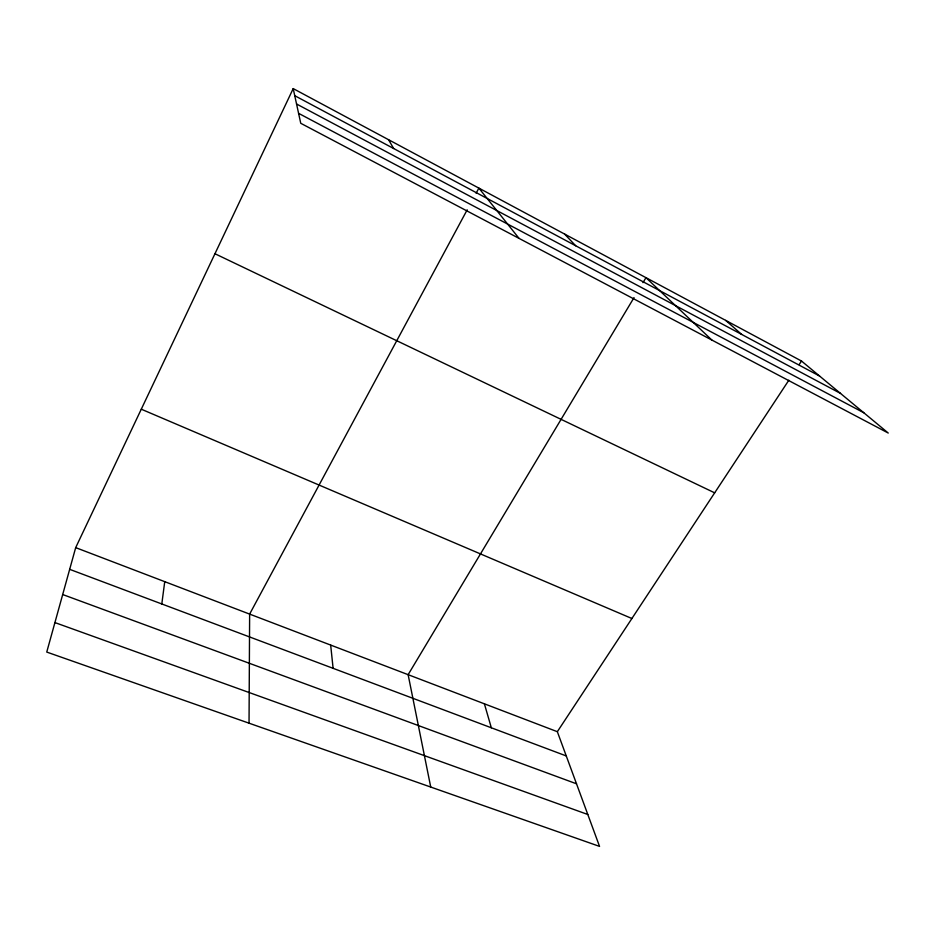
<?xml version="1.0" encoding="UTF-8"?>
<svg xmlns="http://www.w3.org/2000/svg" width="935" height="935" viewBox="0 0 935 935"><rect width="100%" height="100%" fill="white"/><g stroke="black" fill="none" stroke-linecap="round" stroke-linejoin="round"><path stroke-width="1.4" d="M249.037 723.176L249.633 614.108L467.184 209.837M161.802 603.963L164.735 581.663M75.688 547.63L46.75 652.069L599.545 846.397L557.342 731.696L75.688 547.63L293.204 88.603L801.494 361.027L888.25 433.045L300.754 123.291L293.204 88.603M476.125 193.229L478.872 188.11L519.054 238.39M634.024 297.61L408.127 674.673L430.731 787.048M642.988 282.65L645.968 277.672L711.839 340.036M557.342 731.696L788.848 380.218M799.121 364.627L801.494 361.027M54.92 622.581L587.799 814.49M62.692 594.531L576.509 783.799M69.681 569.345L566.259 755.936M141.29 409.203L631.896 618.514M214.956 253.736L714.667 492.839M298.581 113.334L863.823 412.767M296.547 103.984L840.542 393.436M294.747 95.686L819.586 376.045M725.689 320.389L741.677 334.426M564.565 234.042L575.668 245.753M388.551 139.701L393.647 148.513M484.4 703.821L491.331 727.781M330.674 645.08L333.105 668.326"/></g></svg>
